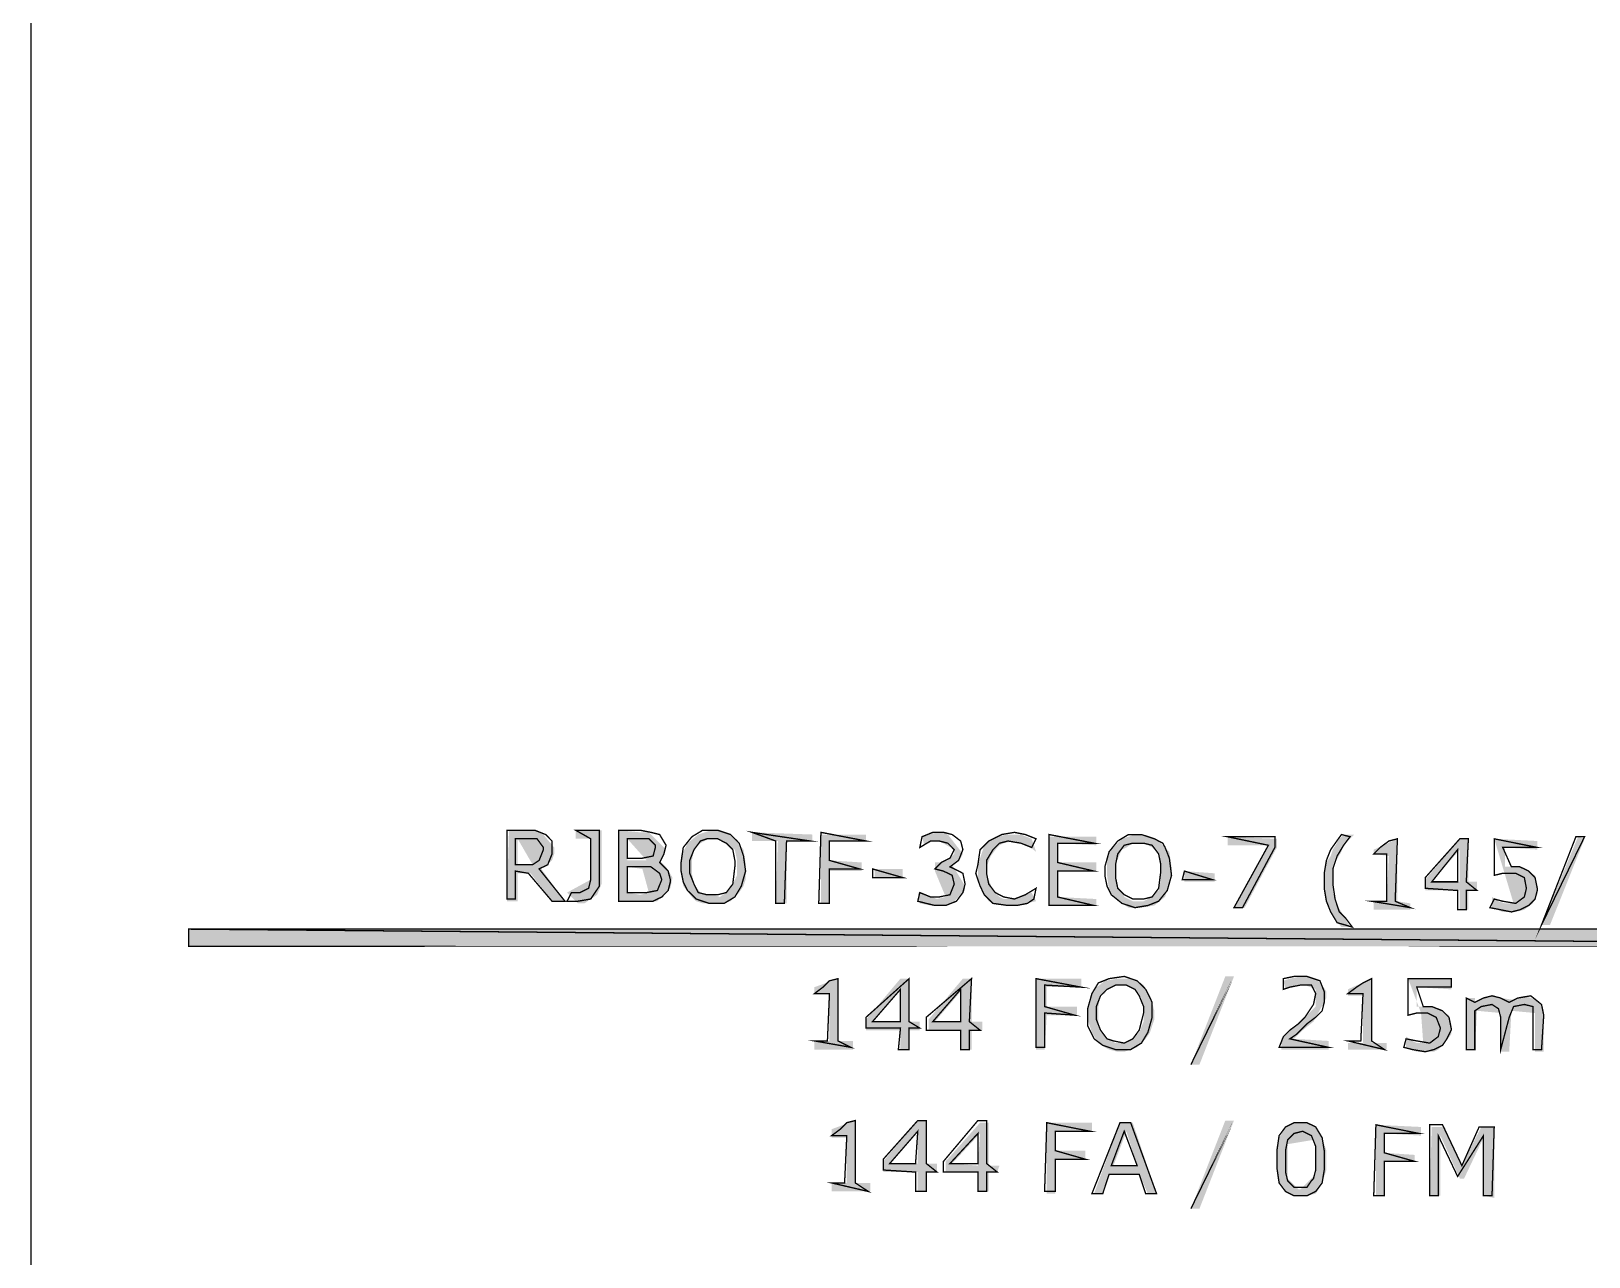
# Model space of a CAD drawing. Header units: millimetres. Extents: x 688550 to 690417, y 7458888 to 7459543.
# Drawn here: x 689490.3 to 689543.9, y 7459295 to 7459337.2 of the extents above; entities that cross this region are included whole.
import ezdxf

# ---------------------------------------------------------------- set-up
doc = ezdxf.new("R2010")
doc.units = ezdxf.units.MM
doc.header["$LTSCALE"] = 3
doc.header["$MEASUREMENT"] = 0
doc.layers.add('H', color=7, linetype='Continuous')
doc.layers.add('P', color=7, linetype='Continuous')

msp = doc.modelspace()

# ---------------------------------------------------------------- hatches: boundary and pattern name
at = {"layer": 'H', "linetype": 'Continuous'}
for points in [[(689508.205, 7459307.238), (689507.466, 7459308.2), (689507.021, 7459308.2), (689507.021, 7459308.498), (689507.537, 7459308.498), (689507.021, 7459309.389), (689507.021, 7459308.498), (689507.021, 7459308.2), (689507.021, 7459307.238), (689506.651, 7459307.238), (689506.723, 7459309.683), (689507.466, 7459309.683), (689507.689, 7459309.683), (689507.836, 7459309.611), (689508.281, 7459309.09), (689508.281, 7459308.868), (689508.205, 7459308.645), (689507.836, 7459308.351), (689508.65, 7459307.238), (689508.205, 7459307.238)], [(689509.096, 7459307.163), (689508.722, 7459307.536), (689509.537, 7459307.982), (689509.537, 7459309.389), (689509.02, 7459309.389), (689509.02, 7459309.683), (689509.91, 7459309.683), (689509.91, 7459307.83), (689509.759, 7459307.461), (689509.318, 7459307.163), (689509.096, 7459307.163)], [(689510.503, 7459307.238), (689510.503, 7459309.683), (689510.797, 7459309.389), (689510.797, 7459308.645), (689511.464, 7459308.645), (689510.797, 7459309.389), (689510.503, 7459309.683), (689511.242, 7459309.611), (689511.54, 7459309.611), (689512.132, 7459309.015), (689512.057, 7459308.868), (689511.91, 7459308.645), (689512.132, 7459308.423), (689512.355, 7459308.053), (689512.279, 7459307.683), (689511.834, 7459307.238), (689511.464, 7459307.238), (689511.54, 7459307.536), (689511.317, 7459308.351), (689510.797, 7459308.423), (689510.797, 7459307.536), (689511.242, 7459307.461), (689511.54, 7459307.536), (689511.464, 7459307.238), (689510.503, 7459307.238)], [(689513.615, 7459307.163), (689513.392, 7459307.163), (689513.17, 7459307.238), (689513.023, 7459307.385), (689512.724, 7459307.759), (689512.649, 7459308.276), (689512.649, 7459308.574), (689512.649, 7459308.796), (689512.871, 7459309.237), (689513.241, 7459309.536), (689513.686, 7459309.683), (689513.909, 7459309.683), (689514.131, 7459309.611), (689514.354, 7459309.536), (689514.501, 7459309.389), (689514.799, 7459309.015), (689514.871, 7459308.574), (689514.871, 7459308.276), (689514.871, 7459307.982), (689514.799, 7459307.759), (689514.652, 7459307.536), (689514.354, 7459307.238), (689514.131, 7459307.163), (689513.909, 7459307.163), (689513.984, 7459307.385), (689514.207, 7459307.536), (689514.354, 7459307.683), (689514.43, 7459307.83), (689514.577, 7459308.129), (689514.577, 7459308.645), (689514.501, 7459309.015), (689514.354, 7459309.09), (689514.207, 7459309.237), (689513.984, 7459309.389), (689513.615, 7459309.389), (689513.317, 7459309.237), (689513.17, 7459309.09), (689513.094, 7459309.015), (689513.023, 7459308.645), (689513.023, 7459308.2), (689513.094, 7459307.83), (689513.317, 7459307.536), (689513.615, 7459307.461), (689513.762, 7459307.461), (689513.984, 7459307.385), (689513.909, 7459307.163), (689513.615, 7459307.163)], [(689515.908, 7459307.163), (689515.984, 7459309.313), (689515.093, 7459309.313), (689515.093, 7459309.611), (689517.168, 7459309.536), (689517.168, 7459309.313), (689516.282, 7459309.313), (689516.282, 7459307.163), (689515.908, 7459307.163)], [(689521.465, 7459307.091), (689521.242, 7459307.091), (689520.872, 7459307.163), (689520.801, 7459307.536), (689521.095, 7459307.461), (689521.465, 7459307.314), (689521.763, 7459307.385), (689521.393, 7459308.276), (689521.393, 7459308.574), (689521.616, 7459308.574), (689521.838, 7459308.645), (689522.057, 7459308.868), (689522.057, 7459309.015), (689521.54, 7459309.313), (689521.318, 7459309.313), (689521.171, 7459309.237), (689521.024, 7459309.166), (689520.948, 7459309.46), (689521.095, 7459309.536), (689521.54, 7459309.611), (689521.687, 7459309.611), (689521.838, 7459309.536), (689522.355, 7459308.868), (689522.279, 7459308.721), (689522.132, 7459308.574), (689521.985, 7459308.498), (689522.431, 7459307.759), (689522.431, 7459307.608), (689521.985, 7459307.163), (689521.616, 7459307.091), (689521.465, 7459307.091)], [(689517.466, 7459307.163), (689517.466, 7459309.536), (689519.02, 7459309.536), (689519.02, 7459309.313), (689517.76, 7459309.313), (689517.76, 7459308.645), (689518.873, 7459308.574), (689518.873, 7459308.276), (689517.76, 7459308.276), (689517.76, 7459307.163), (689517.466, 7459307.163)], [(689523.909, 7459307.091), (689523.691, 7459307.091), (689523.245, 7459307.238), (689523.094, 7459307.461), (689523.023, 7459307.608), (689522.872, 7459307.906), (689522.872, 7459308.129), (689522.872, 7459308.276), (689522.872, 7459308.423), (689522.947, 7459308.721), (689523.023, 7459308.943), (689523.094, 7459309.166), (689523.468, 7459309.46), (689523.909, 7459309.536), (689524.132, 7459309.536), (689524.354, 7459309.536), (689524.724, 7459309.389), (689524.875, 7459308.943), (689524.577, 7459309.166), (689524.132, 7459309.313), (689523.762, 7459309.237), (689523.615, 7459309.166), (689523.539, 7459309.09), (689523.317, 7459308.796), (689523.17, 7459308.423), (689523.17, 7459308.2), (689523.245, 7459307.982), (689523.392, 7459307.608), (689523.615, 7459307.385), (689523.762, 7459307.314), (689523.909, 7459307.314), (689524.132, 7459307.314), (689524.354, 7459307.385), (689524.724, 7459307.536), (689524.875, 7459307.238), (689524.207, 7459307.091), (689523.909, 7459307.091)], [(689526.95, 7459307.091), (689525.32, 7459307.091), (689525.32, 7459309.46), (689526.95, 7459309.46), (689526.95, 7459309.166), (689525.614, 7459309.237), (689525.614, 7459308.574), (689526.95, 7459308.574), (689526.95, 7459308.276), (689525.614, 7459308.276), (689525.614, 7459307.385), (689526.95, 7459307.314), (689526.95, 7459307.091)], [(689528.281, 7459307.016), (689528.206, 7459307.238), (689528.579, 7459307.238), (689528.873, 7459307.385), (689528.949, 7459307.536), (689529.096, 7459307.608), (689529.172, 7459307.982), (689529.172, 7459308.276), (689529.172, 7459308.498), (689529.096, 7459308.868), (689528.873, 7459309.09), (689528.579, 7459309.237), (689528.206, 7459309.237), (689527.987, 7459309.09), (689527.836, 7459309.015), (689527.765, 7459308.868), (689527.613, 7459308.498), (689527.613, 7459308.053), (689527.689, 7459307.683), (689527.836, 7459307.536), (689527.912, 7459307.385), (689528.206, 7459307.238), (689528.281, 7459307.016), (689528.059, 7459307.016), (689527.836, 7459307.163), (689527.689, 7459307.238), (689527.391, 7459307.608), (689527.319, 7459308.129), (689527.319, 7459308.276), (689527.319, 7459308.645), (689527.391, 7459308.943), (689527.542, 7459309.09), (689527.836, 7459309.389), (689528.059, 7459309.46), (689528.281, 7459309.536), (689528.802, 7459309.46), (689529.172, 7459309.237), (689529.466, 7459308.943), (689529.541, 7459308.423), (689529.541, 7459308.129), (689529.466, 7459307.83), (689529.319, 7459307.385), (689528.949, 7459307.091), (689528.504, 7459307.016), (689528.281, 7459307.016)], [(689532.061, 7459307.016), (689531.692, 7459307.016), (689532.876, 7459309.166), (689531.469, 7459309.166), (689531.469, 7459309.46), (689533.17, 7459309.389), (689533.17, 7459309.09), (689532.061, 7459307.016)], [(689535.392, 7459306.348), (689535.245, 7459306.499), (689535.022, 7459306.869), (689534.951, 7459307.016), (689534.875, 7459307.238), (689534.8, 7459307.683), (689534.8, 7459307.906), (689534.8, 7459308.2), (689534.875, 7459308.574), (689535.022, 7459308.796), (689535.098, 7459309.015), (689535.32, 7459309.389), (689535.467, 7459309.536), (689535.837, 7459309.536), (689535.614, 7459309.313), (689535.467, 7459309.166), (689535.392, 7459308.943), (689535.173, 7459308.574), (689535.098, 7459308.276), (689535.098, 7459308.053), (689535.098, 7459307.759), (689535.098, 7459307.536), (689535.245, 7459307.091), (689535.392, 7459306.869), (689535.467, 7459306.722), (689535.69, 7459306.348), (689535.766, 7459306.348), (689535.392, 7459306.348)], [(689536.505, 7459306.944), (689536.505, 7459307.238), (689536.95, 7459307.238), (689537.026, 7459308.796), (689536.505, 7459308.868), (689536.505, 7459309.015), (689537.32, 7459309.389), (689537.32, 7459307.238), (689537.765, 7459307.163), (689537.765, 7459306.944), (689536.505, 7459306.944)], [(689539.47, 7459306.944), (689539.47, 7459307.608), (689538.281, 7459307.608), (689538.281, 7459307.982), (689538.504, 7459307.906), (689539.47, 7459307.906), (689539.47, 7459309.015), (689538.504, 7459307.906), (689538.281, 7459307.982), (689539.47, 7459309.389), (689539.764, 7459309.389), (689539.764, 7459307.906), (689540.062, 7459307.906), (689540.062, 7459307.608), (689539.764, 7459307.608), (689539.764, 7459306.944), (689539.47, 7459306.944)], [(689541.171, 7459306.869), (689540.948, 7459306.869), (689540.579, 7459307.016), (689540.579, 7459307.385), (689540.801, 7459307.238), (689541.024, 7459307.163), (689541.171, 7459307.163), (689541.322, 7459307.163), (689540.654, 7459309.389), (689542.137, 7459309.313), (689542.137, 7459309.015), (689541.024, 7459309.09), (689541.024, 7459308.423), (689541.394, 7459308.423), (689541.541, 7459308.423), (689541.914, 7459308.2), (689542.061, 7459308.129), (689542.137, 7459307.83), (689542.137, 7459307.608), (689542.137, 7459307.461), (689542.061, 7459307.314), (689541.986, 7459307.163), (689541.692, 7459306.944), (689541.394, 7459306.869), (689541.171, 7459306.869)], [(689542.284, 7459306.423), (689543.544, 7459309.46), (689543.767, 7459309.389), (689542.578, 7459306.423), (689542.284, 7459306.423)], [(689520.28, 7459308.053), (689519.318, 7459308.053), (689519.318, 7459308.351), (689520.28, 7459308.351), (689520.28, 7459308.053)], [(689531.024, 7459307.906), (689529.986, 7459307.906), (689529.986, 7459308.276), (689531.024, 7459308.2), (689531.024, 7459307.906)], [(689563.843, 7459305.684), (689495.685, 7459306.276), (689563.843, 7459306.276), (689563.843, 7459305.684)], [(689495.685, 7459305.684), (689495.685, 7459306.276), (689563.843, 7459305.684), (689495.685, 7459305.684)], [(689518.575, 7459302.127), (689517.244, 7459302.127), (689517.244, 7459302.425), (689517.76, 7459302.425), (689517.76, 7459304.055), (689517.244, 7459304.055), (689517.244, 7459304.277), (689518.058, 7459304.571), (689518.058, 7459302.425), (689518.575, 7459302.425), (689518.575, 7459302.127)], [(689520.205, 7459302.127), (689520.205, 7459302.795), (689519.02, 7459302.795), (689519.02, 7459303.164), (689519.243, 7459303.089), (689520.205, 7459303.089), (689520.205, 7459304.202), (689519.243, 7459303.089), (689519.02, 7459303.164), (689520.205, 7459304.571), (689520.503, 7459304.571), (689520.503, 7459303.089), (689520.872, 7459303.089), (689520.872, 7459302.795), (689520.503, 7459302.795), (689520.503, 7459302.127), (689520.205, 7459302.127)], [(689522.653, 7459302.127), (689522.279, 7459302.127), (689522.279, 7459302.795), (689521.171, 7459302.795), (689521.171, 7459303.164), (689521.393, 7459303.089), (689522.279, 7459303.089), (689522.279, 7459304.126), (689521.393, 7459303.089), (689521.171, 7459303.164), (689522.355, 7459304.571), (689522.653, 7459304.571), (689522.653, 7459303.089), (689523.023, 7459303.089), (689523.023, 7459302.795), (689522.653, 7459302.795), (689522.653, 7459302.127)], [(689524.875, 7459302.127), (689524.875, 7459304.571), (689526.429, 7459304.571), (689526.429, 7459304.277), (689525.245, 7459304.277), (689525.245, 7459303.609), (689526.282, 7459303.609), (689526.282, 7459303.311), (689525.245, 7459303.311), (689525.169, 7459302.127), (689524.875, 7459302.127)], [(689527.689, 7459302.051), (689527.391, 7459302.127), (689527.244, 7459302.202), (689527.021, 7459302.349), (689526.799, 7459302.719), (689526.652, 7459303.164), (689526.652, 7459303.462), (689526.727, 7459303.756), (689526.799, 7459303.979), (689526.874, 7459304.202), (689527.244, 7459304.496), (689527.689, 7459304.571), (689527.912, 7459304.571), (689528.134, 7459304.571), (689528.357, 7459304.496), (689528.579, 7459304.349), (689528.802, 7459303.979), (689528.873, 7459303.756), (689528.949, 7459303.462), (689528.949, 7459303.164), (689528.873, 7459302.942), (689528.802, 7459302.719), (689528.651, 7459302.496), (689528.357, 7459302.202), (689528.134, 7459302.127), (689527.912, 7459302.051), (689527.987, 7459302.349), (689528.206, 7459302.496), (689528.357, 7459302.648), (689528.428, 7459302.719), (689528.579, 7459303.089), (689528.579, 7459303.311), (689528.579, 7459303.534), (689528.504, 7459303.903), (689528.357, 7459304.055), (689528.281, 7459304.202), (689527.987, 7459304.349), (689527.613, 7459304.349), (689527.319, 7459304.202), (689527.244, 7459304.055), (689527.097, 7459303.979), (689527.021, 7459303.609), (689527.021, 7459303.089), (689527.097, 7459302.719), (689527.244, 7459302.648), (689527.319, 7459302.496), (689527.613, 7459302.349), (689527.765, 7459302.349), (689527.987, 7459302.349), (689527.912, 7459302.051), (689527.689, 7459302.051)], [(689530.209, 7459301.61), (689531.393, 7459304.647), (689531.692, 7459304.647), (689530.503, 7459301.61), (689530.209, 7459301.61)], [(689534.951, 7459302.127), (689533.321, 7459302.127), (689533.321, 7459302.496), (689533.615, 7459302.795), (689533.913, 7459303.017), (689534.136, 7459303.24), (689534.359, 7459303.462), (689534.506, 7459303.609), (689534.506, 7459303.832), (689534.506, 7459304.055), (689534.506, 7459304.202), (689534.136, 7459304.349), (689533.985, 7459304.349), (689533.838, 7459304.349), (689533.468, 7459304.202), (689533.393, 7459304.496), (689533.615, 7459304.571), (689533.985, 7459304.647), (689534.283, 7459304.647), (689534.506, 7459304.571), (689534.728, 7459304.349), (689534.875, 7459304.126), (689534.875, 7459303.903), (689534.43, 7459303.089), (689534.06, 7459302.795), (689533.762, 7459302.496), (689534.951, 7459302.425), (689534.951, 7459302.127)], [(689535.614, 7459302.127), (689535.614, 7459302.349), (689536.135, 7459302.349), (689536.135, 7459303.979), (689535.614, 7459303.979), (689535.614, 7459304.202), (689536.429, 7459304.571), (689536.429, 7459302.349), (689536.95, 7459302.349), (689536.95, 7459302.127), (689535.614, 7459302.127)], [(689538.21, 7459302.051), (689537.987, 7459302.051), (689537.618, 7459302.202), (689537.618, 7459302.572), (689537.84, 7459302.425), (689537.987, 7459302.349), (689538.21, 7459302.349), (689538.134, 7459303.387), (689537.689, 7459304.571), (689539.172, 7459304.571), (689539.172, 7459304.202), (689537.987, 7459304.277), (689537.987, 7459303.609), (689538.357, 7459303.609), (689538.58, 7459303.609), (689538.727, 7459303.534), (689539.096, 7459303.311), (689539.172, 7459303.017), (689539.172, 7459302.795), (689539.172, 7459302.648), (689538.949, 7459302.349), (689538.727, 7459302.127), (689538.58, 7459302.051), (689538.357, 7459302.051), (689538.21, 7459302.051)], [(689542.061, 7459302.051), (689542.061, 7459303.387), (689541.247, 7459303.462), (689541.171, 7459302.051), (689540.877, 7459302.051), (689540.877, 7459303.387), (689540.062, 7459303.462), (689539.987, 7459302.127), (689539.693, 7459302.127), (689539.693, 7459303.903), (689539.987, 7459303.903), (689539.987, 7459303.756), (689540.209, 7459303.832), (689540.507, 7459303.979), (689540.654, 7459303.979), (689540.877, 7459303.903), (689541.394, 7459303.832), (689541.541, 7459303.903), (689541.692, 7459303.979), (689541.914, 7459303.903), (689542.137, 7459303.832), (689542.284, 7459303.681), (689542.36, 7459303.462), (689542.36, 7459303.24), (689542.36, 7459302.051), (689542.061, 7459302.051)], [(689519.171, 7459297.238), (689517.836, 7459297.238), (689517.836, 7459297.532), (689518.357, 7459297.532), (689518.357, 7459299.09), (689517.836, 7459299.09), (689517.836, 7459299.384), (689518.651, 7459299.682), (689518.651, 7459297.532), (689519.171, 7459297.532), (689519.171, 7459297.238)], [(689520.801, 7459297.238), (689520.801, 7459297.906), (689519.612, 7459297.906), (689519.612, 7459298.275), (689519.835, 7459298.2), (689520.801, 7459298.2), (689520.801, 7459299.313), (689519.835, 7459298.2), (689519.612, 7459298.275), (689520.801, 7459299.682), (689521.095, 7459299.682), (689521.095, 7459298.2), (689521.465, 7459298.2), (689521.465, 7459297.906), (689521.095, 7459297.906), (689521.095, 7459297.238), (689520.801, 7459297.238)], [(689522.872, 7459297.238), (689522.872, 7459297.906), (689521.763, 7459297.906), (689521.763, 7459298.275), (689521.985, 7459298.2), (689522.872, 7459298.128), (689522.947, 7459299.237), (689521.985, 7459298.2), (689521.763, 7459298.275), (689522.947, 7459299.607), (689523.245, 7459299.607), (689523.245, 7459298.128), (689523.615, 7459298.128), (689523.539, 7459297.906), (689523.245, 7459297.906), (689523.245, 7459297.238), (689522.872, 7459297.238)], [(689525.245, 7459297.162), (689525.245, 7459299.607), (689526.799, 7459299.607), (689526.799, 7459299.313), (689525.539, 7459299.313), (689525.539, 7459298.645), (689526.576, 7459298.645), (689526.576, 7459298.347), (689525.539, 7459298.347), (689525.539, 7459297.162), (689525.245, 7459297.162)], [(689528.726, 7459297.162), (689528.428, 7459297.83), (689528.357, 7459298.128), (689527.987, 7459299.313), (689527.542, 7459298.128), (689528.357, 7459298.128), (689528.428, 7459297.83), (689527.391, 7459297.83), (689527.172, 7459297.162), (689526.874, 7459297.162), (689527.765, 7459299.607), (689528.206, 7459299.607), (689529.025, 7459297.162), (689528.726, 7459297.162)], [(689530.209, 7459296.646), (689531.393, 7459299.682), (689531.692, 7459299.682), (689530.503, 7459296.646), (689530.209, 7459296.646)], [(689533.762, 7459297.091), (689533.468, 7459297.238), (689533.393, 7459297.385), (689533.246, 7459297.532), (689533.54, 7459297.683), (689533.913, 7459297.314), (689533.985, 7459297.314), (689534.506, 7459297.83), (689534.506, 7459298.2), (689534.506, 7459298.645), (689534.506, 7459298.792), (689534.43, 7459299.015), (689533.54, 7459298.868), (689533.54, 7459298.347), (689533.54, 7459297.977), (689533.54, 7459297.683), (689533.246, 7459297.532), (689533.17, 7459297.977), (689533.17, 7459298.347), (689533.17, 7459298.645), (689533.246, 7459299.09), (689533.393, 7459299.313), (689533.468, 7459299.46), (689533.762, 7459299.607), (689534.207, 7459299.607), (689534.577, 7459299.384), (689534.653, 7459299.237), (689534.728, 7459299.09), (689534.875, 7459298.645), (689534.875, 7459297.977), (689534.728, 7459297.532), (689534.653, 7459297.385), (689534.506, 7459297.162), (689534.207, 7459297.091), (689533.762, 7459297.091)], [(689536.58, 7459297.091), (689536.58, 7459299.535), (689538.134, 7459299.46), (689538.134, 7459299.162), (689536.874, 7459299.237), (689536.874, 7459298.569), (689537.912, 7459298.498), (689537.912, 7459298.275), (689536.874, 7459298.275), (689536.874, 7459297.091), (689536.58, 7459297.091)], [(689540.654, 7459297.015), (689540.285, 7459297.091), (689540.285, 7459299.09), (689539.617, 7459297.683), (689539.47, 7459297.683), (689538.802, 7459299.162), (689538.802, 7459297.091), (689538.433, 7459297.091), (689538.504, 7459299.46), (689538.949, 7459299.46), (689539.541, 7459298.128), (689540.209, 7459299.46), (689540.654, 7459299.46), (689540.654, 7459297.015)]]:
    msp.add_hatch(color=256, dxfattribs=at).paths.add_polyline_path(points)

# ---------------------------------------------------------------- linework, layer by layer
msp.add_lwpolyline([(689490.265, 7459543.248), (690416.905, 7459543.248), (690416.905, 7458888.048), (689490.265, 7458888.048)], close=True)
at = {"layer": 'P', "const_width": 0.0462}
for points in [[(689508.65, 7459307.238), (689507.76, 7459308.351), (689508.058, 7459308.498), (689508.205, 7459308.868), (689508.205, 7459309.313), (689507.983, 7459309.536), (689507.613, 7459309.683), (689507.315, 7459309.683), (689506.651, 7459309.683), (689506.651, 7459307.314), (689506.945, 7459307.314), (689506.945, 7459308.276), (689507.39, 7459308.2), (689508.205, 7459307.238), (689508.65, 7459307.238), (689508.65, 7459307.238)], [(689509.835, 7459307.906), (689509.835, 7459309.683), (689509.02, 7459309.683), (689509.537, 7459309.389), (689509.537, 7459307.982), (689509.465, 7459307.683), (689509.167, 7459307.536), (689508.873, 7459307.536), (689508.722, 7459307.238), (689509.096, 7459307.238), (689509.537, 7459307.314), (689509.835, 7459307.759), (689509.835, 7459307.906), (689509.835, 7459307.906)], [(689512.279, 7459307.982), (689512.204, 7459308.276), (689511.91, 7459308.574), (689512.057, 7459308.868), (689512.132, 7459309.166), (689511.91, 7459309.536), (689511.611, 7459309.611), (689511.242, 7459309.683), (689510.503, 7459309.683), (689510.503, 7459307.238), (689511.317, 7459307.238), (689511.687, 7459307.238), (689511.985, 7459307.385), (689512.204, 7459307.608), (689512.279, 7459307.906), (689512.279, 7459307.982), (689512.279, 7459307.982)], [(689514.577, 7459309.313), (689514.354, 7459309.536), (689513.909, 7459309.683), (689513.392, 7459309.683), (689513.023, 7459309.46), (689512.724, 7459309.09), (689512.649, 7459308.574), (689512.649, 7459308.276), (689512.724, 7459307.906), (689512.871, 7459307.608), (689513.17, 7459307.314), (689513.615, 7459307.163), (689514.131, 7459307.163), (689514.501, 7459307.385), (689514.724, 7459307.759), (689514.871, 7459308.276), (689514.799, 7459308.796), (689514.652, 7459309.237), (689514.577, 7459309.313), (689514.577, 7459309.313)], [(689517.097, 7459309.313), (689515.093, 7459309.611), (689515.908, 7459309.313), (689515.908, 7459307.163), (689516.206, 7459307.163), (689516.282, 7459309.313), (689517.097, 7459309.313), (689517.097, 7459309.313)], [(689519.02, 7459309.313), (689517.466, 7459309.611), (689517.391, 7459307.163), (689517.76, 7459307.163), (689517.76, 7459308.351), (689518.798, 7459308.351), (689517.76, 7459308.645), (689517.76, 7459309.313), (689519.02, 7459309.313), (689519.02, 7459309.313)], [(689522.208, 7459308.276), (689521.91, 7459308.423), (689522.208, 7459308.645), (689522.355, 7459309.015), (689522.279, 7459309.313), (689521.985, 7459309.536), (689521.687, 7459309.611), (689521.318, 7459309.611), (689520.948, 7459309.46), (689520.872, 7459309.09), (689521.242, 7459309.313), (689521.54, 7459309.313), (689521.838, 7459309.237), (689522.057, 7459309.015), (689521.91, 7459308.721), (689521.616, 7459308.574), (689521.393, 7459308.351), (689521.687, 7459308.276), (689521.985, 7459308.129), (689522.057, 7459307.83), (689521.91, 7459307.461), (689521.54, 7459307.385), (689521.242, 7459307.385), (689520.872, 7459307.536), (689520.801, 7459307.238), (689521.095, 7459307.163), (689521.393, 7459307.091), (689521.763, 7459307.091), (689522.132, 7459307.238), (689522.355, 7459307.536), (689522.431, 7459307.83), (689522.355, 7459308.2), (689522.208, 7459308.276), (689522.208, 7459308.276)], [(689524.799, 7459307.314), (689524.875, 7459307.683), (689524.505, 7459307.461), (689524.132, 7459307.314), (689523.762, 7459307.385), (689523.468, 7459307.536), (689523.245, 7459307.83), (689523.17, 7459308.2), (689523.17, 7459308.645), (689523.392, 7459309.015), (689523.615, 7459309.237), (689523.909, 7459309.313), (689524.354, 7459309.237), (689524.724, 7459309.09), (689524.875, 7459309.389), (689524.505, 7459309.536), (689524.132, 7459309.611), (689523.691, 7459309.536), (689523.245, 7459309.313), (689522.947, 7459309.015), (689522.872, 7459308.498), (689522.8, 7459308.2), (689522.947, 7459307.759), (689523.094, 7459307.461), (689523.392, 7459307.163), (689523.909, 7459307.091), (689524.207, 7459307.091), (689524.577, 7459307.163), (689524.799, 7459307.314), (689524.799, 7459307.314)], [(689507.907, 7459309.015), (689507.76, 7459308.645), (689507.537, 7459308.498), (689506.945, 7459308.498), (689506.945, 7459309.389), (689507.39, 7459309.389), (689507.689, 7459309.389), (689507.907, 7459309.09), (689507.907, 7459309.015), (689507.907, 7459309.015)], [(689511.763, 7459309.09), (689511.687, 7459308.796), (689511.317, 7459308.721), (689510.797, 7459308.721), (689510.797, 7459309.389), (689511.17, 7459309.389), (689511.54, 7459309.389), (689511.763, 7459309.166), (689511.763, 7459309.09), (689511.763, 7459309.09)], [(689514.501, 7459308.423), (689514.43, 7459307.83), (689514.207, 7459307.536), (689513.909, 7459307.461), (689513.539, 7459307.461), (689513.241, 7459307.536), (689513.094, 7459307.83), (689512.947, 7459308.2), (689512.947, 7459308.645), (689513.094, 7459309.015), (689513.317, 7459309.313), (689513.539, 7459309.389), (689513.909, 7459309.389), (689514.207, 7459309.237), (689514.43, 7459309.015), (689514.501, 7459308.645), (689514.501, 7459308.423), (689514.501, 7459308.423)], [(689526.874, 7459307.091), (689525.614, 7459307.385), (689525.614, 7459308.276), (689526.874, 7459308.276), (689525.614, 7459308.574), (689525.614, 7459309.237), (689526.874, 7459309.237), (689525.32, 7459309.536), (689525.32, 7459307.091), (689526.874, 7459307.091), (689526.874, 7459307.091)], [(689529.243, 7459309.237), (689528.949, 7459309.389), (689528.504, 7459309.536), (689528.059, 7459309.536), (689527.689, 7459309.313), (689527.391, 7459308.943), (689527.244, 7459308.423), (689527.244, 7459308.129), (689527.319, 7459307.759), (689527.466, 7459307.461), (689527.836, 7459307.163), (689528.281, 7459307.016), (689528.726, 7459307.091), (689529.096, 7459307.238), (689529.394, 7459307.608), (689529.541, 7459308.129), (689529.466, 7459308.721), (689529.319, 7459309.09), (689529.243, 7459309.237), (689529.243, 7459309.237)], [(689529.172, 7459308.276), (689529.096, 7459307.683), (689528.873, 7459307.385), (689528.579, 7459307.314), (689528.206, 7459307.314), (689527.912, 7459307.461), (689527.689, 7459307.683), (689527.613, 7459308.053), (689527.613, 7459308.498), (689527.689, 7459308.868), (689527.912, 7459309.166), (689528.206, 7459309.237), (689528.579, 7459309.237), (689528.873, 7459309.166), (689529.096, 7459308.868), (689529.172, 7459308.498), (689529.172, 7459308.276), (689529.172, 7459308.276)], [(689533.099, 7459309.09), (689533.099, 7459309.46), (689531.469, 7459309.46), (689532.876, 7459309.166), (689531.692, 7459307.016), (689531.986, 7459307.016), (689533.099, 7459309.09), (689533.099, 7459309.09)], [(689535.766, 7459306.348), (689535.543, 7459306.646), (689535.32, 7459306.869), (689535.173, 7459307.314), (689535.098, 7459307.83), (689535.098, 7459308.351), (689535.245, 7459308.796), (689535.467, 7459309.166), (689535.69, 7459309.46), (689535.392, 7459309.536), (689535.022, 7459309.015), (689534.875, 7459308.645), (689534.8, 7459308.2), (689534.8, 7459307.683), (689534.875, 7459307.238), (689535.022, 7459306.869), (689535.245, 7459306.499), (689535.766, 7459306.348), (689535.766, 7459306.348)], [(689537.765, 7459307.016), (689537.244, 7459307.238), (689537.32, 7459309.389), (689537.026, 7459309.313), (689536.727, 7459309.09), (689536.505, 7459308.868), (689536.95, 7459308.868), (689536.95, 7459307.238), (689536.429, 7459307.238), (689537.765, 7459307.016), (689537.765, 7459307.016)], [(689540.062, 7459307.608), (689539.693, 7459307.906), (689539.764, 7459309.389), (689539.47, 7459309.389), (689538.281, 7459308.053), (689538.281, 7459307.683), (689539.394, 7459307.608), (689539.394, 7459306.944), (689539.693, 7459306.944), (689539.693, 7459307.608), (689540.062, 7459307.608), (689540.062, 7459307.608)], [(689539.394, 7459307.906), (689538.504, 7459307.906), (689539.394, 7459309.015), (689539.394, 7459307.906), (689539.394, 7459307.906)], [(689542.137, 7459307.683), (689542.061, 7459308.053), (689541.839, 7459308.276), (689541.541, 7459308.423), (689541.247, 7459308.423), (689540.948, 7459309.09), (689542.137, 7459309.09), (689540.654, 7459309.389), (689540.654, 7459308.129), (689540.948, 7459308.2), (689541.394, 7459308.2), (689541.692, 7459308.053), (689541.763, 7459307.683), (689541.692, 7459307.385), (689541.394, 7459307.163), (689540.948, 7459307.238), (689540.654, 7459307.314), (689540.507, 7459307.016), (689540.877, 7459306.944), (689541.247, 7459306.869), (689541.541, 7459306.944), (689541.839, 7459307.091), (689542.061, 7459307.314), (689542.137, 7459307.608), (689542.137, 7459307.683), (689542.137, 7459307.683)], [(689543.767, 7459309.46), (689543.468, 7459309.46), (689542.284, 7459306.423), (689543.767, 7459309.46), (689543.767, 7459309.46)], [(689511.985, 7459307.982), (689511.834, 7459307.608), (689511.464, 7459307.536), (689510.797, 7459307.536), (689510.797, 7459308.423), (689511.317, 7459308.423), (689511.611, 7459308.423), (689511.91, 7459308.2), (689511.985, 7459307.982), (689511.985, 7459307.982)], [(689520.28, 7459308.053), (689519.243, 7459308.351), (689519.243, 7459308.053), (689520.28, 7459308.053), (689520.28, 7459308.053)], [(689530.948, 7459307.982), (689529.986, 7459308.276), (689529.911, 7459307.982), (689530.948, 7459307.982), (689530.948, 7459307.982)], [(689563.843, 7459305.684), (689495.685, 7459306.276), (689495.685, 7459305.684), (689563.843, 7459305.684), (689563.843, 7459305.684)], [(689563.843, 7459305.684), (689563.843, 7459306.276), (689495.685, 7459306.276), (689563.843, 7459305.684), (689563.843, 7459305.684)], [(689518.504, 7459302.202), (689518.058, 7459302.425), (689518.058, 7459304.571), (689517.76, 7459304.496), (689517.538, 7459304.277), (689517.244, 7459304.055), (689517.76, 7459304.055), (689517.689, 7459302.425), (689517.244, 7459302.425), (689518.504, 7459302.202), (689518.504, 7459302.202)], [(689520.872, 7459302.866), (689520.503, 7459303.089), (689520.503, 7459304.571), (689519.02, 7459303.24), (689519.02, 7459302.866), (689520.205, 7459302.866), (689520.133, 7459302.127), (689520.503, 7459302.127), (689520.503, 7459302.866), (689520.872, 7459302.866), (689520.872, 7459302.866)], [(689520.205, 7459303.089), (689519.243, 7459303.089), (689520.205, 7459304.202), (689520.205, 7459303.089), (689520.205, 7459303.089)], [(689522.947, 7459302.795), (689522.578, 7459303.089), (689522.653, 7459304.571), (689521.095, 7459303.24), (689521.095, 7459302.795), (689522.279, 7459302.795), (689522.279, 7459302.127), (689522.578, 7459302.127), (689522.578, 7459302.795), (689522.947, 7459302.795), (689522.947, 7459302.795)], [(689522.279, 7459303.089), (689521.318, 7459303.089), (689522.279, 7459304.202), (689522.279, 7459303.089), (689522.279, 7459303.089)], [(689526.429, 7459304.277), (689524.875, 7459304.571), (689524.875, 7459302.202), (689525.169, 7459302.202), (689525.169, 7459303.387), (689526.206, 7459303.311), (689525.169, 7459303.609), (689525.169, 7459304.349), (689526.429, 7459304.277), (689526.429, 7459304.277)], [(689528.579, 7459304.277), (689528.357, 7459304.496), (689527.912, 7459304.647), (689527.391, 7459304.571), (689527.021, 7459304.424), (689526.799, 7459304.055), (689526.652, 7459303.534), (689526.652, 7459302.942), (689526.874, 7459302.496), (689527.172, 7459302.274), (689527.613, 7459302.127), (689528.134, 7459302.127), (689528.504, 7459302.349), (689528.726, 7459302.719), (689528.873, 7459303.24), (689528.873, 7459303.756), (689528.651, 7459304.202), (689528.579, 7459304.277), (689528.579, 7459304.277)], [(689528.579, 7459303.387), (689528.428, 7459302.795), (689528.206, 7459302.496), (689527.912, 7459302.349), (689527.542, 7459302.425), (689527.319, 7459302.496), (689527.097, 7459302.795), (689526.95, 7459303.164), (689526.95, 7459303.609), (689527.097, 7459303.979), (689527.319, 7459304.202), (689527.613, 7459304.349), (689527.987, 7459304.349), (689528.281, 7459304.202), (689528.428, 7459303.979), (689528.579, 7459303.609), (689528.579, 7459303.387), (689528.579, 7459303.387)], [(689531.692, 7459304.647), (689530.209, 7459301.61), (689531.692, 7459304.647), (689531.692, 7459304.647)], [(689534.951, 7459302.202), (689533.615, 7459302.496), (689533.838, 7459302.648), (689534.207, 7459303.017), (689534.506, 7459303.24), (689534.728, 7459303.462), (689534.8, 7459303.756), (689534.8, 7459304.126), (689534.653, 7459304.496), (689534.207, 7459304.647), (689533.762, 7459304.647), (689533.393, 7459304.571), (689533.393, 7459304.202), (689533.615, 7459304.277), (689533.985, 7459304.349), (689534.359, 7459304.349), (689534.506, 7459304.055), (689534.43, 7459303.681), (689534.136, 7459303.24), (689533.913, 7459303.017), (689533.615, 7459302.795), (689533.393, 7459302.572), (689533.246, 7459302.202), (689534.951, 7459302.202), (689534.951, 7459302.202)], [(689536.874, 7459302.127), (689536.429, 7459302.425), (689536.429, 7459304.571), (689536.135, 7459304.424), (689535.913, 7459304.277), (689535.614, 7459304.055), (689536.135, 7459304.055), (689536.06, 7459302.425), (689535.614, 7459302.425), (689536.874, 7459302.127), (689536.874, 7459302.127)], [(689539.172, 7459302.866), (689539.096, 7459303.24), (689538.874, 7459303.462), (689538.504, 7459303.609), (689538.21, 7459303.609), (689537.987, 7459304.277), (689539.172, 7459304.277), (689539.172, 7459304.571), (689537.689, 7459304.571), (689537.689, 7459303.311), (689537.987, 7459303.387), (689538.357, 7459303.387), (689538.655, 7459303.24), (689538.802, 7459302.866), (689538.727, 7459302.572), (689538.433, 7459302.349), (689537.987, 7459302.425), (689537.618, 7459302.496), (689537.542, 7459302.202), (689537.84, 7459302.127), (689538.281, 7459302.051), (689538.58, 7459302.127), (689538.874, 7459302.274), (689539.025, 7459302.496), (689539.172, 7459302.795), (689539.172, 7459302.866), (689539.172, 7459302.866)], [(689542.284, 7459302.127), (689542.36, 7459303.311), (689542.284, 7459303.681), (689541.914, 7459303.979), (689541.469, 7459303.903), (689541.171, 7459303.756), (689540.877, 7459303.903), (689540.579, 7459303.979), (689540.285, 7459303.903), (689539.987, 7459303.756), (689539.693, 7459303.903), (689539.693, 7459302.127), (689539.987, 7459302.127), (689539.987, 7459303.462), (689540.209, 7459303.609), (689540.579, 7459303.681), (689540.801, 7459303.534), (689540.877, 7459303.24), (689540.877, 7459302.127), (689541.171, 7459303.24), (689541.322, 7459303.609), (689541.692, 7459303.681), (689541.986, 7459303.609), (689541.986, 7459303.164), (689541.986, 7459302.127), (689542.284, 7459302.127), (689542.284, 7459302.127)], [(689519.096, 7459297.238), (689518.651, 7459297.532), (689518.651, 7459299.682), (689518.357, 7459299.607), (689518.134, 7459299.384), (689517.836, 7459299.162), (689518.357, 7459299.162), (689518.281, 7459297.532), (689517.836, 7459297.532), (689519.096, 7459297.238), (689519.096, 7459297.238)], [(689521.465, 7459297.906), (689521.095, 7459298.2), (689521.095, 7459299.682), (689520.801, 7459299.682), (689519.612, 7459298.347), (689519.612, 7459297.977), (689520.725, 7459297.906), (689520.725, 7459297.238), (689521.095, 7459297.238), (689521.095, 7459297.906), (689521.465, 7459297.906), (689521.465, 7459297.906)], [(689520.725, 7459298.2), (689519.835, 7459298.2), (689520.801, 7459299.313), (689520.725, 7459298.2), (689520.725, 7459298.2)], [(689523.539, 7459297.906), (689523.17, 7459298.2), (689523.17, 7459299.682), (689522.872, 7459299.682), (689521.687, 7459298.275), (689521.687, 7459297.906), (689522.872, 7459297.906), (689522.872, 7459297.238), (689523.17, 7459297.238), (689523.17, 7459297.906), (689523.539, 7459297.906), (689523.539, 7459297.906)], [(689526.727, 7459299.313), (689525.245, 7459299.607), (689525.169, 7459297.238), (689525.539, 7459297.238), (689525.539, 7459298.347), (689526.576, 7459298.347), (689525.539, 7459298.645), (689525.539, 7459299.313), (689526.727, 7459299.313), (689526.727, 7459299.313)], [(689529.025, 7459297.162), (689528.134, 7459299.607), (689527.765, 7459299.607), (689526.799, 7459297.162), (689527.172, 7459297.162), (689527.391, 7459297.83), (689528.428, 7459297.83), (689528.651, 7459297.162), (689529.025, 7459297.162), (689529.025, 7459297.162)], [(689528.357, 7459298.128), (689527.466, 7459298.128), (689527.912, 7459299.313), (689528.357, 7459298.128), (689528.357, 7459298.128)], [(689531.692, 7459299.682), (689530.209, 7459296.646), (689531.692, 7459299.682), (689531.692, 7459299.682)], [(689534.8, 7459298.347), (689534.8, 7459298.645), (689534.728, 7459299.09), (689534.506, 7459299.46), (689534.207, 7459299.607), (689533.762, 7459299.607), (689533.468, 7459299.46), (689533.246, 7459299.162), (689533.17, 7459298.645), (689533.17, 7459298.347), (689533.17, 7459298.053), (689533.246, 7459297.532), (689533.468, 7459297.238), (689533.762, 7459297.091), (689534.207, 7459297.091), (689534.506, 7459297.238), (689534.728, 7459297.532), (689534.8, 7459297.977), (689534.8, 7459298.347), (689534.8, 7459298.347)], [(689538.059, 7459299.237), (689536.58, 7459299.535), (689536.505, 7459297.091), (689536.874, 7459297.091), (689536.874, 7459298.275), (689537.912, 7459298.275), (689536.874, 7459298.569), (689536.874, 7459299.237), (689538.059, 7459299.237), (689538.059, 7459299.237)], [(689540.579, 7459297.091), (689540.654, 7459299.46), (689540.134, 7459299.46), (689539.541, 7459298.128), (689538.874, 7459299.535), (689538.433, 7459299.535), (689538.433, 7459297.091), (689538.727, 7459297.091), (689538.727, 7459299.162), (689539.394, 7459297.755), (689540.285, 7459299.162), (689540.285, 7459297.091), (689540.579, 7459297.091), (689540.579, 7459297.091)], [(689522.872, 7459298.2), (689521.91, 7459298.2), (689522.872, 7459299.237), (689522.872, 7459298.2), (689522.872, 7459298.2)], [(689534.359, 7459297.608), (689534.207, 7459297.385), (689533.762, 7459297.385), (689533.54, 7459297.608), (689533.468, 7459297.906), (689533.468, 7459298.2), (689533.468, 7459298.645), (689533.54, 7459299.015), (689533.762, 7459299.237), (689534.06, 7459299.313), (689534.359, 7459299.162), (689534.506, 7459298.792), (689534.506, 7459298.498), (689534.506, 7459297.977), (689534.43, 7459297.683), (689534.359, 7459297.608), (689534.359, 7459297.608)]]:
    msp.add_lwpolyline(points, dxfattribs=at)

doc.saveas('drawing.dxf')
